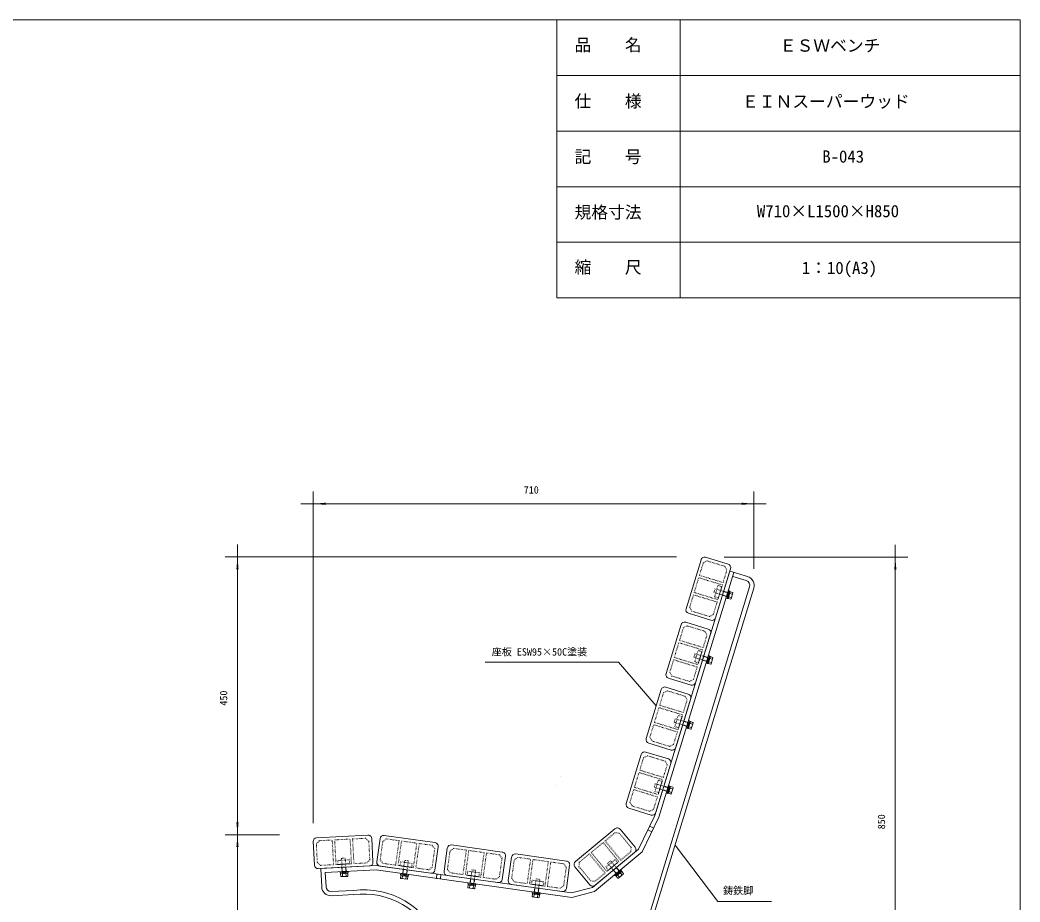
# Model space of a CAD drawing. Units: millimetres, scale not verified. Extents: x -1950 to 1950, y -1375 to 1375.
# Drawn here: x 331 to 1950, y -53 to 1375 of the extents above; entities that cross this region are included whole.
import ezdxf
from ezdxf.enums import TextEntityAlignment as Align

# ---------------------------------------------------------------- set-up
doc = ezdxf.new("R2010")
doc.units = ezdxf.units.MM
doc.header["$LTSCALE"] = 10
doc.linetypes.add('USER5', pattern=[0.208282, 0.069427, -0.138855])
doc.layers.add('0-1_IMPORTED', color=30, linetype='Continuous', lineweight=18)
doc.styles.add('ＭＳ ゴシック', font='')
doc.styles.get('ＭＳ ゴシック').set_extended_font_data('MS Gothic')

msp = doc.modelspace()

# ---------------------------------------------------------------- linework, layer by layer
at = {"layer": '0-1_IMPORTED'}
for p, q in [((1200, 1375), (1200, 925)), ((1400, 1375), (1400, 925)), ((1950, 1285), (1200, 1285)), ((1950, 1195), (1200, 1195)), ((1950, 1105), (1200, 1105)), ((1950, 1015), (1200, 1015)), ((1950, 925), (1200, 925)), ((1441.07, 505.05), (1477.41, 493.93)), ((1409.29, 421.71), (1433.58, 501.07)), ((1481.39, 486.44), (1457.1, 407.07)), ((1358.95, 86.84), (1480.22, 482.61)), ((1365.46, 84.2), (1486.91, 480.56)), ((1480.22, 482.61), (1508.9, 473.84)), ((1506.86, 467.15), (1484.86, 473.87)), ((1512.17, 457.16), (1348.92, -76.84)), ((1518.86, 455.11), (1355.71, -78.56)), ((1476.45, 441.87), (1478.36, 441.28)), ((1478.93, 443.15), (1477.7, 444.48)), ((1477.74, 444.63), (1478.98, 443.3)), ((1479.86, 446.19), (1477.95, 446.77)), ((1478.26, 440.97), (1482.33, 439.73)), ((1484.02, 445.25), (1479.95, 446.5)), ((1449.6, 403.09), (1413.27, 414.21)), ((1377.1, 316.52), (1401.39, 395.89)), ((1408.88, 399.87), (1445.22, 388.75)), ((1449.2, 381.25), (1424.91, 301.89)), ((1447.67, 341), (1445.76, 341.59)), ((1451.83, 340.07), (1447.77, 341.31)), ((1444.26, 336.68), (1446.17, 336.1)), ((1446.74, 337.97), (1445.51, 339.29)), ((1445.55, 339.44), (1446.79, 338.12)), ((1446.08, 335.79), (1450.14, 334.54)), ((1417.41, 297.91), (1381.08, 309.03)), ((1376.71, 294.69), (1413.04, 283.56)), ((1344.9, 211.35), (1369.22, 290.71)), ((1417.02, 276.06), (1392.71, 196.71)), ((1412.07, 231.49), (1413.98, 230.91)), ((1414.55, 232.78), (1413.32, 234.1)), ((1413.36, 234.25), (1414.6, 232.93)), ((1415.48, 235.82), (1413.57, 236.4)), ((1413.89, 230.6), (1417.95, 229.36)), ((1419.64, 234.88), (1415.58, 236.12)), ((1385.21, 192.73), (1348.88, 203.86)), ((1312.6, 106.24), (1336.91, 185.6)), ((1344.41, 189.58), (1380.74, 178.45)), ((1384.72, 170.95), (1360.4, 91.6)), ((1383.18, 130.71), (1381.27, 131.29)), ((1387.34, 129.77), (1383.27, 131.01)), ((1379.76, 126.38), (1381.68, 125.8)), ((1382.25, 127.67), (1381.01, 129)), ((1381.06, 129.15), (1382.3, 127.82)), ((1381.58, 125.49), (1385.65, 124.25)), ((1352.91, 87.62), (1316.58, 98.75)), ((1230.28, 12.4), (1294.2, 65.35)), ((811.34, 50.81), (894.23, 55.15)), ((900.53, 49.48), (902.52, 11.53)), ((908.66, 11.74), (913.95, 49.37)), ((920.72, 54.48), (1002.92, 42.94)), ((1302.65, 64.55), (1326.89, 35.29)), ((807.65, 6.56), (805.66, 44.5)), ((1008.02, 36.16), (1002.74, -1.47)), ((1017.59, -3.55), (1022.88, 34.08)), ((1029.65, 39.19), (1111.85, 27.65)), ((1116.95, 20.87), (1111.67, -16.76)), ((1121.58, -18.19), (1126.86, 19.44)), ((1133.64, 24.55), (1215.83, 13.01)), ((1326.1, 26.84), (1262.18, -26.11)), ((896.84, 5.22), (813.96, 0.88)), ((817.95, 1.09), (907.83, 5.8)), ((907.83, 5.8), (1223.92, -38.63)), ((995.96, -6.57), (913.77, 4.96)), ((1220.94, 6.23), (1215.66, -31.4)), ((1253.73, -25.31), (1229.49, 3.95)), ((853.06, -7.41), (853.28, -11.65)), ((853.27, -5.39), (853.38, -7.39)), ((855.33, -7.29), (856.15, -5.67)), ((856.31, -5.66), (855.49, -7.28)), ((858.5, -7.12), (858.4, -5.12)), ((859.05, -11.35), (858.82, -7.1)), ((907.56, -1.23), (1224.34, -45.75)), ((950.57, -10.62), (949.98, -14.84)), ((951.17, -8.69), (950.89, -10.67)), ((952.83, -10.94), (953.94, -9.51)), ((954.1, -9.53), (952.98, -10.96)), ((955.7, -15.64), (956.29, -11.43)), ((955.98, -11.38), (956.25, -9.4)), ((1104.9, -21.87), (1022.7, -10.33)), ((1297.47, -7.68), (1298.74, -9.22)), ((1298.5, -9.42), (1301.21, -12.7)), ((1300.25, -7.97), (1299.95, -6.18)), ((1300.07, -6.08), (1300.37, -7.87)), ((1302.7, -5.94), (1301.42, -4.4)), ((1305.66, -9.01), (1302.94, -5.74)), ((1059.51, -25.92), (1058.92, -30.13)), ((1060.1, -23.98), (1059.82, -25.96)), ((1061.76, -26.23), (1062.88, -24.8)), ((1063.03, -24.82), (1061.92, -26.25)), ((1064.63, -30.93), (1065.22, -26.72)), ((1064.91, -26.67), (1065.19, -24.69)), ((1208.88, -36.51), (1126.69, -24.97)), ((1223.92, -38.63), (1257.79, -29.74)), ((870.78, -34.43), (834.92, -36.08)), ((871.66, -41.37), (835.29, -43.07)), ((1163.49, -40.56), (1162.9, -44.77)), ((1164.09, -38.62), (1163.81, -40.6)), ((1165.75, -40.87), (1166.86, -39.44)), ((1167.02, -39.47), (1165.9, -40.89)), ((1168.62, -45.57), (1169.21, -41.36)), ((1168.89, -41.31), (1169.17, -39.33)), ((1224.34, -45.75), (1261.1, -36.11))]:
    msp.add_line(p, q, dxfattribs=at)
at = {"layer": '0-1_IMPORTED', "color": 1}
for p, q in [((805.66, 74.5), (805.66, 611.59)), ((1519.21, 486.47), (1519.21, 611.59)), ((785.66, 591.59), (805.66, 591.59)), ((805.66, 591.59), (1519.21, 591.59)), ((1519.21, 591.59), (1539.21, 591.59)), ((683.15, 525.62), (683.15, 505.62)), ((1748.15, 525.05), (1748.15, 505.05)), ((1394.07, 505.62), (663.15, 505.62)), ((683.15, 505.62), (683.15, 55.61)), ((1471.07, 505.05), (1768.15, 505.05)), ((1748.15, 505.05), (1748.15, -344.39)), ((683.15, 75.61), (683.15, 55.61)), ((751.29, 55.61), (663.15, 55.61)), ((751.29, 55.61), (663.15, 55.61)), ((683.15, 55.61), (683.15, 35.61)), ((683.15, 55.61), (683.15, -344.39))]:
    msp.add_line(p, q, dxfattribs=at)
at = {"layer": '0-1_IMPORTED'}
for points in [[(-1950, 1375), (1950, 1375), (1950, -1375), (-1950, -1375)], [(1468.29, 443.65), (1470.19, 449.86), (1476.89, 447.81), (1474.98, 441.6)], [(1479.51, 450.41), (1475.71, 437.98), (1474.03, 438.49), (1477.84, 450.92)], [(1480.88, 449.51), (1477.34, 437.96), (1475.84, 438.42), (1479.38, 449.97)], [(1480.8, 449.26), (1484.87, 448.01), (1485.07, 447.14), (1482.14, 437.58), (1481.49, 436.97), (1477.42, 438.21)], [(1436.1, 338.46), (1438, 344.68), (1444.7, 342.63), (1442.8, 336.41)], [(1447.32, 345.22), (1443.52, 332.79), (1441.84, 333.31), (1445.65, 345.74)], [(1448.69, 344.33), (1445.15, 332.77), (1443.65, 333.23), (1447.19, 344.78)], [(1448.61, 344.07), (1452.68, 342.83), (1452.88, 341.96), (1449.95, 332.39), (1449.3, 331.78), (1445.23, 333.03)], [(1403.91, 233.28), (1405.81, 239.49), (1412.51, 237.44), (1410.61, 231.23)], [(1415.13, 240.04), (1411.33, 227.61), (1409.65, 228.12), (1413.46, 240.55)], [(1416.5, 239.14), (1412.96, 227.59), (1411.46, 228.05), (1415, 239.6)], [(1416.42, 238.88), (1420.49, 237.64), (1420.69, 236.77), (1417.76, 227.2), (1417.11, 226.6), (1413.04, 227.84)], [(1371.72, 128.09), (1373.63, 134.31), (1380.32, 132.26), (1378.42, 126.04)], [(1382.83, 134.93), (1379.02, 122.5), (1377.35, 123.01), (1381.16, 135.44)], [(1384.2, 134.03), (1380.66, 122.48), (1379.16, 122.94), (1382.7, 134.49)], [(1384.12, 133.77), (1388.19, 132.53), (1388.39, 131.66), (1385.46, 122.09), (1384.8, 121.49), (1380.74, 122.73)], [(1350.46, 69.31), (1347.68, 63.44), (1354.01, 60.44), (1356.79, 66.32)], [(852.16, 2.88), (858.65, 3.22), (859.01, -3.77), (852.52, -4.11)], [(1291.64, -1.71), (1296.64, 2.44), (1301.11, -2.95), (1296.1, -7.09)], [(862.35, -5.35), (849.37, -6.03), (849.28, -4.28), (862.26, -3.6)], [(861.97, -6.94), (849.91, -7.57), (849.83, -6), (861.89, -5.37)], [(861.71, -6.95), (861.93, -11.2), (861.18, -11.69), (851.19, -12.21), (850.4, -11.81), (850.18, -7.56)], [(959.15, -11.83), (958.56, -16.04), (957.73, -16.37), (947.83, -14.98), (947.12, -14.43), (947.72, -10.22)], [(960.09, -10.37), (947.21, -8.57), (947.46, -6.83), (960.33, -8.64)], [(959.41, -11.86), (947.45, -10.19), (947.67, -8.63), (959.63, -10.31)], [(951.65, -0.35), (958.09, -1.26), (957.11, -8.19), (950.68, -7.29)], [(1006.12, -8), (1012.55, -8.9), (1011.58, -15.83), (1005.14, -14.93)], [(1060.58, -15.64), (1067.02, -16.55), (1066.05, -23.48), (1059.61, -22.58)], [(1304.73, -2.22), (1294.71, -10.52), (1293.6, -9.17), (1303.61, -0.88)], [(1305.37, -3.73), (1296.07, -11.43), (1295.07, -10.22), (1304.37, -2.52)], [(1305.17, -3.9), (1307.88, -7.17), (1307.57, -8.01), (1299.87, -14.39), (1298.99, -14.54), (1296.28, -11.26)], [(1068.08, -27.12), (1067.49, -31.33), (1066.66, -31.67), (1056.76, -30.28), (1056.06, -29.73), (1056.65, -25.51)], [(1069.02, -25.67), (1056.15, -23.86), (1056.39, -22.13), (1069.26, -23.93)], [(1068.35, -27.16), (1056.38, -25.48), (1056.6, -23.92), (1068.56, -25.6)], [(1164.57, -30.29), (1171, -31.18), (1170.05, -38.12), (1163.61, -37.23)], [(1172.07, -41.76), (1171.48, -45.97), (1170.65, -46.31), (1160.75, -44.92), (1160.04, -44.37), (1160.63, -40.15)], [(1173.01, -40.31), (1160.13, -38.5), (1160.38, -36.77), (1173.25, -38.57)], [(1172.33, -41.8), (1160.37, -40.12), (1160.59, -38.56), (1172.55, -40.24)]]:
    msp.add_lwpolyline(points, close=True, dxfattribs=at)
at = {"layer": '0-1_IMPORTED', "color": 3, "linetype": 'USER5'}
for points in [[(1443.43, 499.1), (1437.19, 495.78), (1431.04, 475.7), (1469.29, 464), (1475.44, 484.08), (1472.12, 490.32)], [(1422.55, 447.97), (1429.87, 471.88), (1468.12, 460.17), (1460.8, 436.27)], [(1418.55, 417.82), (1415.24, 424.07), (1421.38, 444.15), (1459.63, 432.44), (1453.49, 412.36), (1447.24, 409.04)], [(1411.24, 393.92), (1405, 390.6), (1398.85, 370.52), (1437.1, 358.81), (1443.25, 378.89), (1439.93, 385.14)], [(1390.36, 342.79), (1397.68, 366.69), (1435.93, 354.99), (1428.61, 331.08)], [(1386.37, 312.64), (1383.05, 318.88), (1389.19, 338.96), (1427.44, 327.26), (1421.3, 307.18), (1415.05, 303.86)], [(1379.07, 288.74), (1372.82, 285.42), (1366.67, 265.34), (1404.92, 253.63), (1411.07, 273.7), (1407.75, 279.95)], [(1358.18, 237.62), (1365.5, 261.52), (1403.75, 249.8), (1396.42, 225.9)], [(1354.17, 207.47), (1350.85, 213.71), (1357, 233.79), (1395.25, 222.07), (1389.1, 202), (1382.85, 198.68)], [(1346.77, 183.63), (1340.52, 180.31), (1334.37, 160.24), (1372.61, 148.52), (1378.77, 168.6), (1375.45, 174.84)], [(1325.87, 132.51), (1333.2, 156.41), (1371.44, 144.69), (1364.12, 120.79)], [(1321.87, 102.36), (1318.55, 108.6), (1324.7, 128.68), (1362.95, 116.96), (1356.79, 96.89), (1350.55, 93.57)], [(840.56, 47.33), (865.53, 48.64), (867.62, 8.7), (842.66, 7.39)], [(895.75, 45.22), (890.49, 49.95), (869.52, 48.85), (871.62, 8.91), (892.59, 10.01), (897.32, 15.26)], [(918.34, 44.71), (923.99, 48.97), (944.78, 46.05), (939.22, 6.44), (918.43, 9.36), (914.17, 15.01)], [(1301.35, 58.28), (1294.31, 58.95), (1278.14, 45.55), (1303.65, 14.75), (1319.83, 28.14), (1320.49, 35.18)], [(810.87, 40.77), (815.6, 46.03), (836.57, 47.12), (838.66, 7.18), (817.69, 6.08), (812.44, 10.81)], [(948.74, 45.5), (973.5, 42.02), (967.94, 2.41), (943.18, 5.88)], [(1002.52, 32.9), (998.26, 38.54), (977.46, 41.46), (971.9, 1.85), (992.7, -1.07), (998.35, 3.19)], [(1027.27, 29.42), (1032.92, 33.68), (1053.72, 30.76), (1048.15, -8.85), (1027.36, -5.93), (1023.1, -0.29)], [(1255.8, 27.05), (1275.06, 43), (1300.57, 12.19), (1281.32, -3.75)], [(1057.68, 30.2), (1082.43, 26.73), (1076.87, -12.88), (1052.12, -9.41)], [(1111.45, 17.61), (1107.19, 23.25), (1086.39, 26.17), (1080.83, -13.44), (1101.63, -16.36), (1107.28, -12.1)], [(1131.26, 14.78), (1136.9, 19.04), (1157.7, 16.12), (1152.14, -23.49), (1131.34, -20.57), (1127.09, -14.93)], [(1235.89, 4.06), (1236.55, 11.1), (1252.72, 24.5), (1278.24, -6.31), (1262.07, -19.7), (1255.03, -19.04)], [(1161.66, 15.56), (1186.42, 12.09), (1180.86, -27.52), (1156.1, -24.05)], [(1215.43, 2.97), (1211.18, 8.61), (1190.38, 11.53), (1184.82, -28.08), (1205.62, -31), (1211.26, -26.74)]]:
    msp.add_lwpolyline(points, close=True, dxfattribs=at)
at = {"layer": '0-1_IMPORTED', "linetype": 'USER5'}
for points in [[(1478.08, 447.19), (1456.08, 453.92), (1454.33, 448.18), (1476.32, 441.45)], [(1467.28, 457.42), (1461.72, 439.25), (1455.5, 441.15), (1461.06, 459.32)], [(1468.29, 443.65), (1470.19, 449.86), (1476.89, 447.81), (1474.98, 441.6)], [(1445.89, 342), (1423.89, 348.73), (1422.14, 343), (1444.13, 336.27)], [(1435.09, 352.23), (1429.53, 334.06), (1423.31, 335.97), (1428.87, 354.13)], [(1436.1, 338.46), (1438, 344.68), (1444.7, 342.63), (1442.8, 336.41)], [(1413.7, 236.82), (1391.71, 243.55), (1389.95, 237.82), (1411.94, 231.08)], [(1402.9, 247.05), (1397.33, 228.88), (1391.12, 230.78), (1396.69, 248.95)], [(1403.91, 233.28), (1405.81, 239.49), (1412.51, 237.44), (1410.61, 231.23)], [(1381.4, 131.71), (1359.4, 138.44), (1357.65, 132.71), (1379.64, 125.97)], [(1370.6, 141.94), (1365.03, 123.77), (1358.82, 125.68), (1364.38, 143.84)], [(1371.72, 128.09), (1373.63, 134.31), (1380.32, 132.26), (1378.42, 126.04)], [(858.83, -5.1), (857.63, 17.87), (851.64, 17.55), (852.84, -5.42)], [(864.74, 8.55), (845.77, 7.55), (845.43, 14.04), (864.4, 15.04)], [(852.16, 2.88), (858.65, 3.22), (859.01, -3.77), (852.52, -4.11)], [(965.09, 2.81), (946.27, 5.45), (947.18, 11.89), (965.99, 9.25)], [(956.68, -9.46), (959.88, 13.31), (953.94, 14.15), (950.74, -8.63)], [(1298.36, 10.36), (1283.72, -1.77), (1279.58, 3.24), (1294.21, 15.36)], [(1301.76, -4.12), (1287.08, 13.59), (1282.46, 9.76), (1297.14, -7.95)], [(951.65, -0.35), (958.09, -1.26), (957.11, -8.19), (950.68, -7.29)], [(1074.02, -12.48), (1055.2, -9.84), (1056.11, -3.4), (1074.92, -6.05)], [(1060.58, -15.64), (1067.02, -16.55), (1066.05, -23.48), (1059.61, -22.58)], [(1065.61, -24.75), (1068.81, -1.98), (1062.87, -1.14), (1059.67, -23.92)], [(1169.6, -39.39), (1172.8, -16.62), (1166.86, -15.78), (1163.66, -38.56)], [(1178.01, -27.12), (1159.19, -24.48), (1160.09, -18.05), (1178.91, -20.69)], [(1164.57, -30.29), (1171, -31.18), (1170.05, -38.12), (1163.61, -37.23)]]:
    msp.add_lwpolyline(points, close=True, dxfattribs=at)
at = {"layer": '0-1_IMPORTED', "color": 1}
for points in [[(1361.17, 264.47), (1300.25, 335), (1084, 335)], [(1391.65, 39), (1460.99, -52.31), (1547.7, -52.31)]]:
    msp.add_lwpolyline(points, dxfattribs=at)
at = {"layer": '0-1_IMPORTED'}
for points in [[(1257.79, -29.74), (1332.54, 32.22), (1358.95, 86.84)], [(1261.1, -36.11), (1338.19, 27.79), (1365.46, 84.2)], [(819.52, -28.87), (817.95, 1.09), (907.83, 5.8)], [(826.51, -28.51), (825.31, -5.54), (907.56, -1.23)]]:
    msp.add_lwpolyline(points, dxfattribs=at)
for centre, radius, start, end in [((1439.31, 499.32), 6, 72.9822, 162.98231), ((1475.65, 488.19), 6, 342.98225, 72.9822), ((1504.52, 459.5), 15, 342.99998, 73.00002), ((1504.52, 459.5), 8, 343.00003, 73.00003), ((1415.02, 419.95), 6, 162.98231, 252.98229), ((1451.36, 408.83), 6, 252.98229, 342.98225), ((1407.12, 394.13), 6, 72.9822, 162.98231), ((1443.46, 383.01), 6, 342.98225, 72.9822), ((1382.83, 314.76), 6, 162.98231, 252.98229), ((1374.95, 288.95), 6, 72.96435, 162.96447), ((1419.17, 303.64), 6, 252.98229, 342.98225), ((1411.29, 277.82), 6, 342.9644, 72.96435), ((1350.64, 209.6), 6, 162.96447, 252.96445), ((1386.97, 198.46), 6, 252.96445, 342.9644), ((1342.65, 183.85), 6, 72.96435, 162.96447), ((1378.98, 172.71), 6, 342.9644, 72.96435), ((1122.52, 10.78), 163, 58.98105, 58.98602), ((1122.52, 10.78), 145, 58.98105, 58.98286), ((1318.33, 104.49), 6, 162.96447, 252.96445), ((1354.67, 93.35), 6, 252.96445, 342.9644), ((1298.03, 60.73), 6, 39.63805, 129.63817), ((811.65, 44.82), 6, 93.00008, 183.00006), ((894.54, 49.16), 6, 2.99996, 93.00008), ((919.89, 48.54), 6, 82.00964, 172.00962), ((1002.08, 37), 6, 352.00952, 82.00964), ((1028.82, 33.25), 6, 82.00964, 172.00962), ((1322.27, 31.46), 6, 309.6381, 39.63805), ((1111.01, 21.71), 6, 352.00952, 82.00964), ((1132.8, 18.6), 6, 82.00964, 172.00962), ((813.64, 6.87), 6, 183.00006, 273.00001), ((896.53, 11.21), 6, 273.00001, 2.99996), ((914.6, 10.9), 6, 172.00962, 262.00957), ((1215, 7.07), 6, 352.00952, 82.00964), ((1234.11, 7.78), 6, 129.63817, 219.63815), ((996.8, -0.63), 6, 262.00957, 352.00952), ((1023.54, -4.39), 6, 172.00962, 262.00957), ((834.5, -28.09), 15, 183, 273), ((834.5, -28.09), 8, 183.00002, 273.00002), ((1105.73, -15.92), 6, 262.00957, 352.00952), ((1127.52, -19.03), 6, 172.00962, 262.00957), ((1209.72, -30.56), 6, 262.00957, 352.00952), ((1258.35, -21.48), 6, 219.63815, 309.6381), ((887.34, -165.38), 132, 306.66753, 97.20764), ((887.34, -165.38), 125, 306.9736, 97.38244)]:
    msp.add_arc(centre, radius, start, end, dxfattribs=at)
at = {"layer": '0-1_IMPORTED', "color": 1}
for points in [[(805.66, 591.59), (825.66, 593.34), (825.66, 589.84)], [(1519.21, 591.59), (1499.21, 589.84), (1499.21, 593.34)], [(683.15, 505.62), (684.9, 485.62), (681.4, 485.62)], [(1748.15, 505.05), (1749.9, 485.05), (1746.4, 485.05)], [(683.15, 55.61), (681.4, 75.61), (684.9, 75.61)], [(683.15, 55.61), (684.9, 35.61), (681.4, 35.61)]]:
    msp.add_solid(points, dxfattribs=at)

# ---------------------------------------------------------------- texts
at = {"layer": '0-1_IMPORTED', "color": 7, "style": 'ＭＳ ゴシック'}
for s, height, p in [('品\u3000\u3000名', 19.9, (1228.87, 1318.69)), ('ＥＳＷベンチ', 19.9, (1561.08, 1317.72)), ('仕\u3000\u3000様', 19.9, (1228.87, 1227.72)), ('ＥＩＮスーパーウッド', 19.9, (1499.98, 1227.25)), ('記\u3000\u3000号', 19.9, (1228.87, 1137.72)), ('B-043', 19.9, (1629.9, 1138.02)), ('規格寸法', 19.9, (1228.87, 1047.72)), ('W710×L1500×H850', 19.9, (1524.07, 1049.66)), ('縮\u3000\u3000尺', 19.9, (1228.87, 958.69)), ('1：10(A3)', 19.9, (1596.81, 957.72)), ('710', 11.94, (1146.56, 604.56)), ('座板 ESW95×50C塗装', 11.94, (1094.82, 342.19)), ('鋳鉄脚', 11.94, (1469.25, -44.45))]:
    msp.add_text(s, height=height, dxfattribs=at).set_placement(p, align=Align.BOTTOM_LEFT)
for s, p in [('450', (670.18, 264.74)), ('850', (1735.18, 64.46))]:
    msp.add_text(s, height=11.94, rotation=90, dxfattribs=at).set_placement(p, align=Align.BOTTOM_LEFT)

doc.saveas('drawing.dxf')
